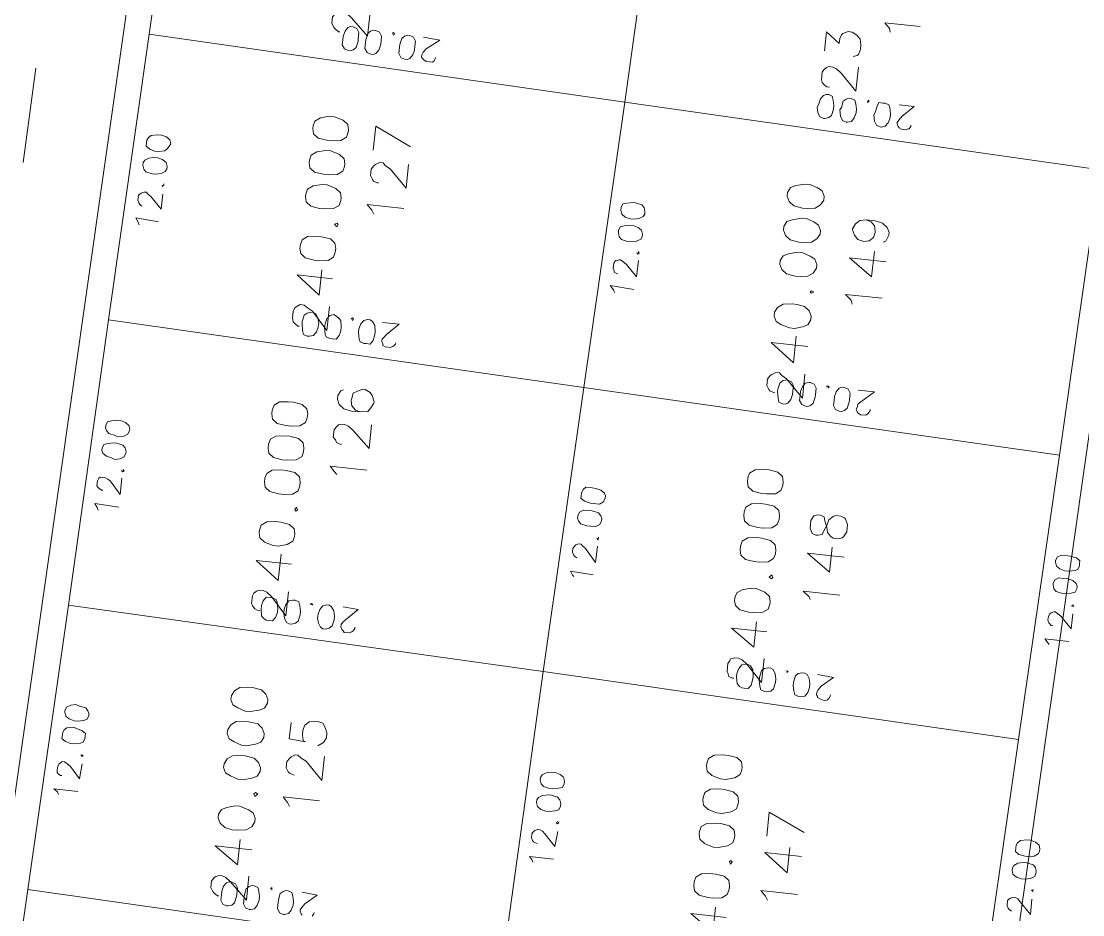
# Model space of a CAD drawing. Header units: metres. Extents: x -977055 to 805873, y -1033982 to 242021.
# Drawn here: x 2475.23 to 2519.67, y 827.98 to 865.4 of the extents above; entities that cross this region are included whole.
import ezdxf

# ---------------------------------------------------------------- set-up
doc = ezdxf.new("R2010")
doc.units = ezdxf.units.M
for name, color, linetype in [('PDF_acera', 7, 'Continuous'), ('PDF_areas por lote', 7, 'Continuous'), ('PDF_COTAS', 7, 'Continuous'), ('PDF_linea de centro', 7, 'Continuous'), ('PDF_LOTES', 7, 'Continuous'), ('PDF_No. lotes', 7, 'Continuous')]:
    doc.layers.add(name, color=color, linetype=linetype)

# ---------------------------------------------------------------- blocks, each defined once
blk = doc.blocks.new('CALLE')
at = {"layer": 'PDF_acera', "lineweight": 9}
blk.add_lwpolyline([(-139.031424, -91.826784), (-137.676672, -90.556704), (-136.618272, -59.439744), (-137.888352, -58.084992), (-293.684832, -52.750656), (-245.083104, -88.185888)], close=True, dxfattribs=at)
at = {"layer": 'PDF_areas por lote', "lineweight": 9}
for points in [[(-175.398048, -64.012032), (-175.398048, -63.969696), (-175.313376, -63.842688), (-175.27104, -63.800352), (-175.144032, -63.71568), (-174.932352, -63.71568), (-174.805344, -63.800352), (-174.763008, -63.842688), (-174.720672, -63.969696), (-174.720672, -64.054368), (-174.763008, -64.181376), (-174.890016, -64.35072), (-175.440384, -64.943424), (-174.636, -64.943424)], [(-173.746944, -64.943424), (-173.746944, -63.71568), (-174.297312, -64.520064), (-173.450592, -64.520064)], [(-165.787776, -64.35072), (-165.787776, -64.266048), (-165.74544, -64.181376), (-165.660768, -64.096704), (-165.576096, -64.054368), (-165.32208, -64.054368), (-165.237408, -64.096704), (-165.152736, -64.181376), (-165.1104, -64.266048), (-165.1104, -64.393056), (-165.152736, -64.520064), (-165.279744, -64.689408), (-165.872448, -65.239776), (-165.068064, -65.239776)], [(-164.136672, -65.239776), (-164.136672, -64.054368), (-164.729376, -64.858752), (-163.84032, -64.858752)], [(-156.21984, -64.647072), (-156.21984, -64.604736), (-156.135168, -64.477728), (-156.092832, -64.435392), (-155.965824, -64.393056), (-155.754144, -64.393056), (-155.627136, -64.435392), (-155.5848, -64.477728), (-155.500128, -64.604736), (-155.500128, -64.731744), (-155.5848, -64.858752), (-155.669472, -65.028096), (-156.262176, -65.578464), (-155.457792, -65.578464)], [(-154.5264, -65.578464), (-154.5264, -64.393056), (-155.119104, -65.19744), (-154.272384, -65.19744)], [(-146.313216, -64.943424), (-146.313216, -64.901088), (-146.228544, -64.77408), (-146.186208, -64.731744), (-146.0592, -64.647072), (-145.84752, -64.647072), (-145.720512, -64.731744), (-145.678176, -64.77408), (-145.63584, -64.901088), (-145.63584, -65.028096), (-145.678176, -65.112768), (-145.805184, -65.282112), (-146.355552, -65.874816), (-145.551168, -65.874816)], [(-174.297312, -80.904096), (-174.297312, -79.718688), (-174.84768, -80.523072), (-174.00096, -80.523072)], [(-166.338144, -80.311392), (-166.338144, -80.269056), (-166.295808, -80.142048), (-166.211136, -80.099712), (-166.126464, -80.057376), (-165.872448, -80.057376), (-165.787776, -80.099712), (-165.703104, -80.142048), (-165.660768, -80.269056), (-165.660768, -80.396064), (-165.703104, -80.523072), (-165.830112, -80.692416), (-166.38048, -81.242784), (-165.576096, -81.242784)], [(-164.68704, -81.242784), (-164.68704, -80.057376), (-165.237408, -80.86176), (-164.390688, -80.86176)], [(-156.727872, -80.65008), (-156.727872, -80.607744), (-156.685536, -80.480736), (-156.6432, -80.4384), (-156.516192, -80.353728), (-156.304512, -80.353728), (-156.177504, -80.4384), (-156.135168, -80.480736), (-156.050496, -80.607744), (-156.050496, -80.734752), (-156.135168, -80.819424), (-156.21984, -80.988768), (-156.812544, -81.581472), (-156.00816, -81.581472)], [(-155.076768, -81.581472), (-155.076768, -80.353728), (-155.669472, -81.158112), (-154.780416, -81.158112)], [(-146.397888, -81.369792), (-146.397888, -81.28512), (-146.355552, -81.200448), (-146.27088, -81.115776), (-146.186208, -81.07344), (-145.932192, -81.07344), (-145.84752, -81.115776), (-145.762848, -81.200448), (-145.720512, -81.28512), (-145.720512, -81.412128), (-145.762848, -81.539136), (-145.889856, -81.70848), (-146.440224, -82.258848), (-145.63584, -82.258848)], [(-145.21248, -81.07344), (-144.57744, -81.07344), (-144.916128, -81.539136), (-144.746784, -81.539136), (-144.619776, -81.581472), (-144.57744, -81.623808), (-144.492768, -81.793152), (-144.492768, -81.92016), (-144.57744, -82.089504), (-144.704448, -82.216512), (-144.873792, -82.258848), (-145.043136, -82.258848), (-145.21248, -82.216512), (-145.254816, -82.174176), (-145.297152, -82.047168)]]:
    blk.add_lwpolyline(points, dxfattribs=at)
for points in [[(-172.815552, -63.71568), (-172.984896, -63.800352), (-173.111904, -63.969696), (-173.15424, -64.223712), (-173.15424, -64.393056), (-173.111904, -64.689408), (-172.984896, -64.858752), (-172.815552, -64.943424), (-172.688544, -64.943424), (-172.5192, -64.858752), (-172.434528, -64.689408), (-172.349856, -64.393056), (-172.349856, -64.223712), (-172.434528, -63.969696), (-172.5192, -63.800352), (-172.688544, -63.71568)], [(-171.122112, -63.71568), (-171.291456, -63.800352), (-171.376128, -63.969696), (-171.4608, -64.223712), (-171.4608, -64.393056), (-171.376128, -64.689408), (-171.291456, -64.858752), (-171.122112, -64.943424), (-170.995104, -64.943424), (-170.82576, -64.858752), (-170.698752, -64.689408), (-170.656416, -64.393056), (-170.656416, -64.223712), (-170.698752, -63.969696), (-170.82576, -63.800352), (-170.995104, -63.71568)], [(-169.97904, -63.71568), (-170.148384, -63.800352), (-170.233056, -63.969696), (-170.317728, -64.223712), (-170.317728, -64.393056), (-170.233056, -64.689408), (-170.148384, -64.858752), (-169.97904, -64.943424), (-169.852032, -64.943424), (-169.682688, -64.858752), (-169.55568, -64.689408), (-169.513344, -64.393056), (-169.513344, -64.223712), (-169.55568, -63.969696), (-169.682688, -63.800352), (-169.852032, -63.71568)], [(-168.835968, -63.71568), (-169.005312, -63.800352), (-169.089984, -63.969696), (-169.174656, -64.223712), (-169.174656, -64.393056), (-169.089984, -64.689408), (-169.005312, -64.858752), (-168.835968, -64.943424), (-168.70896, -64.943424), (-168.539616, -64.858752), (-168.412608, -64.689408), (-168.370272, -64.393056), (-168.370272, -64.223712), (-168.412608, -63.969696), (-168.539616, -63.800352), (-168.70896, -63.71568)], [(-163.20528, -64.054368), (-163.374624, -64.096704), (-163.501632, -64.266048), (-163.586304, -64.5624), (-163.586304, -64.731744), (-163.501632, -65.028096), (-163.374624, -65.19744), (-163.20528, -65.239776), (-163.120608, -65.239776), (-162.951264, -65.19744), (-162.824256, -65.028096), (-162.78192, -64.731744), (-162.78192, -64.5624), (-162.824256, -64.266048), (-162.951264, -64.096704), (-163.120608, -64.054368)], [(-161.51184, -64.054368), (-161.681184, -64.096704), (-161.808192, -64.266048), (-161.850528, -64.5624), (-161.850528, -64.731744), (-161.808192, -65.028096), (-161.681184, -65.19744), (-161.51184, -65.239776), (-161.384832, -65.239776), (-161.215488, -65.19744), (-161.08848, -65.028096), (-161.046144, -64.731744), (-161.046144, -64.5624), (-161.08848, -64.266048), (-161.215488, -64.096704), (-161.384832, -64.054368)], [(-160.368768, -64.054368), (-160.538112, -64.096704), (-160.66512, -64.266048), (-160.707456, -64.5624), (-160.707456, -64.731744), (-160.66512, -65.028096), (-160.538112, -65.19744), (-160.368768, -65.239776), (-160.24176, -65.239776), (-160.072416, -65.19744), (-159.945408, -65.028096), (-159.903072, -64.731744), (-159.903072, -64.5624), (-159.945408, -64.266048), (-160.072416, -64.096704), (-160.24176, -64.054368)], [(-159.225696, -64.054368), (-159.39504, -64.096704), (-159.522048, -64.266048), (-159.564384, -64.5624), (-159.564384, -64.731744), (-159.522048, -65.028096), (-159.39504, -65.19744), (-159.225696, -65.239776), (-159.098688, -65.239776), (-158.929344, -65.19744), (-158.802336, -65.028096), (-158.76, -64.731744), (-158.76, -64.5624), (-158.802336, -64.266048), (-158.929344, -64.096704), (-159.098688, -64.054368)], [(-153.637344, -64.393056), (-153.806688, -64.435392), (-153.933696, -64.604736), (-153.976032, -64.901088), (-153.976032, -65.070432), (-153.933696, -65.366784), (-153.806688, -65.536128), (-153.637344, -65.578464), (-153.510336, -65.578464), (-153.340992, -65.536128), (-153.213984, -65.366784), (-153.171648, -65.070432), (-153.171648, -64.901088), (-153.213984, -64.604736), (-153.340992, -64.435392), (-153.510336, -64.393056)], [(-151.901568, -64.393056), (-152.070912, -64.435392), (-152.19792, -64.604736), (-152.240256, -64.901088), (-152.240256, -65.070432), (-152.19792, -65.366784), (-152.070912, -65.536128), (-151.901568, -65.578464), (-151.816896, -65.578464), (-151.647552, -65.536128), (-151.520544, -65.366784), (-151.435872, -65.070432), (-151.435872, -64.901088), (-151.520544, -64.604736), (-151.647552, -64.435392), (-151.816896, -64.393056)], [(-150.758496, -64.393056), (-150.92784, -64.435392), (-151.054848, -64.604736), (-151.097184, -64.901088), (-151.097184, -65.070432), (-151.054848, -65.366784), (-150.92784, -65.536128), (-150.758496, -65.578464), (-150.673824, -65.578464), (-150.50448, -65.536128), (-150.377472, -65.366784), (-150.2928, -65.070432), (-150.2928, -64.901088), (-150.377472, -64.604736), (-150.50448, -64.435392), (-150.673824, -64.393056)], [(-149.615424, -64.393056), (-149.784768, -64.435392), (-149.911776, -64.604736), (-149.954112, -64.901088), (-149.954112, -65.070432), (-149.911776, -65.366784), (-149.784768, -65.536128), (-149.615424, -65.578464), (-149.530752, -65.578464), (-149.361408, -65.536128), (-149.2344, -65.366784), (-149.149728, -65.070432), (-149.149728, -64.901088), (-149.2344, -64.604736), (-149.361408, -64.435392), (-149.530752, -64.393056)], [(-171.88416, -64.816416), (-171.968832, -64.858752), (-171.88416, -64.943424), (-171.841824, -64.858752)], [(-162.316224, -65.155104), (-162.35856, -65.19744), (-162.316224, -65.239776), (-162.231552, -65.19744)], [(-152.705952, -65.451456), (-152.790624, -65.536128), (-152.705952, -65.578464), (-152.663616, -65.536128)], [(-173.36592, -79.718688), (-173.535264, -79.761024), (-173.662272, -79.930368), (-173.704608, -80.22672), (-173.704608, -80.396064), (-173.662272, -80.692416), (-173.535264, -80.86176), (-173.36592, -80.904096), (-173.238912, -80.904096), (-173.069568, -80.86176), (-172.94256, -80.692416), (-172.900224, -80.396064), (-172.900224, -80.22672), (-172.94256, -79.930368), (-173.069568, -79.761024), (-173.238912, -79.718688)], [(-171.630144, -79.718688), (-171.799488, -79.761024), (-171.926496, -79.930368), (-172.011168, -80.22672), (-172.011168, -80.396064), (-171.926496, -80.692416), (-171.799488, -80.86176), (-171.630144, -80.904096), (-171.545472, -80.904096), (-171.376128, -80.86176), (-171.24912, -80.692416), (-171.206784, -80.396064), (-171.206784, -80.22672), (-171.24912, -79.930368), (-171.376128, -79.761024), (-171.545472, -79.718688)], [(-170.487072, -79.718688), (-170.656416, -79.761024), (-170.783424, -79.930368), (-170.868096, -80.22672), (-170.868096, -80.396064), (-170.783424, -80.692416), (-170.656416, -80.86176), (-170.487072, -80.904096), (-170.4024, -80.904096), (-170.233056, -80.86176), (-170.106048, -80.692416), (-170.063712, -80.396064), (-170.063712, -80.22672), (-170.106048, -79.930368), (-170.233056, -79.761024), (-170.4024, -79.718688)], [(-169.344, -79.718688), (-169.513344, -79.761024), (-169.640352, -79.930368), (-169.725024, -80.22672), (-169.725024, -80.396064), (-169.640352, -80.692416), (-169.513344, -80.86176), (-169.344, -80.904096), (-169.259328, -80.904096), (-169.089984, -80.86176), (-168.962976, -80.692416), (-168.92064, -80.396064), (-168.92064, -80.22672), (-168.962976, -79.930368), (-169.089984, -79.761024), (-169.259328, -79.718688)], [(-163.755648, -80.057376), (-163.924992, -80.099712), (-164.052, -80.269056), (-164.094336, -80.565408), (-164.094336, -80.734752), (-164.052, -81.031104), (-163.924992, -81.200448), (-163.755648, -81.242784), (-163.670976, -81.242784), (-163.501632, -81.200448), (-163.374624, -81.031104), (-163.289952, -80.734752), (-163.289952, -80.565408), (-163.374624, -80.269056), (-163.501632, -80.099712), (-163.670976, -80.057376)], [(-162.062208, -80.057376), (-162.231552, -80.099712), (-162.35856, -80.269056), (-162.400896, -80.565408), (-162.400896, -80.734752), (-162.35856, -81.031104), (-162.231552, -81.200448), (-162.062208, -81.242784), (-161.9352, -81.242784), (-161.765856, -81.200448), (-161.638848, -81.031104), (-161.596512, -80.734752), (-161.596512, -80.565408), (-161.638848, -80.269056), (-161.765856, -80.099712), (-161.9352, -80.057376)], [(-160.919136, -80.057376), (-161.08848, -80.099712), (-161.215488, -80.269056), (-161.257824, -80.565408), (-161.257824, -80.734752), (-161.215488, -81.031104), (-161.08848, -81.200448), (-160.919136, -81.242784), (-160.792128, -81.242784), (-160.622784, -81.200448), (-160.495776, -81.031104), (-160.45344, -80.734752), (-160.45344, -80.565408), (-160.495776, -80.269056), (-160.622784, -80.099712), (-160.792128, -80.057376)], [(-159.776064, -80.057376), (-159.945408, -80.099712), (-160.072416, -80.269056), (-160.114752, -80.565408), (-160.114752, -80.734752), (-160.072416, -81.031104), (-159.945408, -81.200448), (-159.776064, -81.242784), (-159.649056, -81.242784), (-159.479712, -81.200448), (-159.352704, -81.031104), (-159.310368, -80.734752), (-159.310368, -80.565408), (-159.352704, -80.269056), (-159.479712, -80.099712), (-159.649056, -80.057376)], [(-154.187712, -80.353728), (-154.357056, -80.4384), (-154.441728, -80.607744), (-154.5264, -80.904096), (-154.5264, -81.07344), (-154.441728, -81.327456), (-154.357056, -81.4968), (-154.187712, -81.581472), (-154.060704, -81.581472), (-153.89136, -81.4968), (-153.764352, -81.327456), (-153.722016, -81.07344), (-153.722016, -80.904096), (-153.764352, -80.607744), (-153.89136, -80.4384), (-154.060704, -80.353728)], [(-152.451936, -80.353728), (-152.62128, -80.4384), (-152.748288, -80.607744), (-152.790624, -80.904096), (-152.790624, -81.07344), (-152.748288, -81.327456), (-152.62128, -81.4968), (-152.451936, -81.581472), (-152.324928, -81.581472), (-152.155584, -81.4968), (-152.070912, -81.327456), (-151.98624, -81.07344), (-151.98624, -80.904096), (-152.070912, -80.607744), (-152.155584, -80.4384), (-152.324928, -80.353728)], [(-151.308864, -80.353728), (-151.478208, -80.4384), (-151.605216, -80.607744), (-151.647552, -80.904096), (-151.647552, -81.07344), (-151.605216, -81.327456), (-151.478208, -81.4968), (-151.308864, -81.581472), (-151.181856, -81.581472), (-151.012512, -81.4968), (-150.92784, -81.327456), (-150.843168, -81.07344), (-150.843168, -80.904096), (-150.92784, -80.607744), (-151.012512, -80.4384), (-151.181856, -80.353728)], [(-150.165792, -80.353728), (-150.335136, -80.4384), (-150.462144, -80.607744), (-150.50448, -80.904096), (-150.50448, -81.07344), (-150.462144, -81.327456), (-150.335136, -81.4968), (-150.165792, -81.581472), (-150.038784, -81.581472), (-149.86944, -81.4968), (-149.784768, -81.327456), (-149.700096, -81.07344), (-149.700096, -80.904096), (-149.784768, -80.607744), (-149.86944, -80.4384), (-150.038784, -80.353728)], [(-172.434528, -80.819424), (-172.5192, -80.86176), (-172.434528, -80.904096), (-172.392192, -80.86176)], [(-162.866592, -81.115776), (-162.908928, -81.200448), (-162.866592, -81.242784), (-162.78192, -81.200448)], [(-153.25632, -81.454464), (-153.298656, -81.4968), (-153.25632, -81.581472), (-153.213984, -81.4968)]]:
    blk.add_lwpolyline(points, close=True, dxfattribs=at)
at = {"layer": 'PDF_COTAS', "lineweight": 9}
for points in [[(-172.603872, -58.339008), (-172.5192, -58.296672), (-172.434528, -58.169664), (-172.434528, -58.974048)], [(-171.968832, -58.381344), (-171.968832, -58.339008), (-171.926496, -58.254336), (-171.88416, -58.212), (-171.799488, -58.212), (-171.67248, -58.212), (-171.587808, -58.254336), (-171.545472, -58.296672), (-171.503136, -58.339008), (-171.503136, -58.42368), (-171.545472, -58.508352), (-171.630144, -58.63536), (-172.011168, -58.974048), (-171.503136, -59.016384)], [(-163.035936, -58.63536), (-162.951264, -58.593024), (-162.824256, -58.508352), (-162.866592, -59.312736)], [(-162.35856, -58.720032), (-162.35856, -58.677696), (-162.316224, -58.593024), (-162.273888, -58.550688), (-162.231552, -58.508352), (-162.062208, -58.508352), (-161.977536, -58.550688), (-161.9352, -58.593024), (-161.9352, -58.677696), (-161.9352, -58.762368), (-161.977536, -58.84704), (-162.019872, -58.931712), (-162.443232, -59.312736), (-161.892864, -59.312736)], [(-171.206784, -58.931712), (-171.24912, -58.974048), (-171.24912, -59.016384), (-171.206784, -58.974048)], [(-153.425664, -58.974048), (-153.340992, -58.931712), (-153.213984, -58.84704), (-153.25632, -59.609088)], [(-152.790624, -59.016384), (-152.790624, -58.974048), (-152.748288, -58.931712), (-152.705952, -58.889376), (-152.62128, -58.84704), (-152.451936, -58.84704), (-152.4096, -58.889376), (-152.367264, -58.931712), (-152.324928, -59.016384), (-152.324928, -59.101056), (-152.367264, -59.143392), (-152.451936, -59.2704), (-152.83296, -59.651424), (-152.324928, -59.651424)], [(-161.638848, -59.2704), (-161.681184, -59.312736), (-161.638848, -59.355072), (-161.596512, -59.312736)], [(-152.028576, -59.609088), (-152.070912, -59.609088), (-152.028576, -59.651424), (-151.98624, -59.651424)], [(-175.736736, -67.187232), (-175.652064, -67.229568), (-175.609728, -67.229568), (-175.652064, -67.229568), (-175.736736, -67.187232)], [(-175.736736, -66.848544), (-175.6944, -66.806208), (-175.609728, -66.763872), (-175.567392, -66.763872), (-175.48272, -66.806208), (-175.355712, -66.89088), (-175.017024, -67.271904), (-174.974688, -66.763872), (-175.017024, -67.271904), (-175.355712, -66.89088), (-175.48272, -66.806208), (-175.567392, -66.763872), (-175.609728, -66.763872), (-175.6944, -66.806208), (-175.736736, -66.848544)], [(-173.069568, -90.345024), (-173.027232, -90.260352), (-172.984896, -90.218016), (-172.900224, -90.17568), (-172.73088, -90.17568), (-172.688544, -90.218016), (-172.646208, -90.260352), (-172.603872, -90.345024), (-172.603872, -90.429696), (-172.646208, -90.514368), (-172.73088, -90.59904), (-173.111904, -90.980064), (-172.603872, -90.980064)], [(-164.094336, -90.641376), (-164.052, -90.59904), (-163.924992, -90.472032), (-163.924992, -91.276416)], [(-163.459296, -90.683712), (-163.459296, -90.641376), (-163.41696, -90.59904), (-163.374624, -90.556704), (-163.289952, -90.514368), (-163.162944, -90.514368), (-163.078272, -90.556704), (-163.035936, -90.59904), (-162.9936, -90.683712), (-162.9936, -90.726048), (-163.035936, -90.81072), (-163.120608, -90.937728), (-163.501632, -91.318752), (-162.9936, -91.318752)], [(-172.30752, -90.937728), (-172.349856, -90.980064), (-172.30752, -90.980064), (-172.265184, -90.980064)], [(-162.739584, -91.23408), (-162.739584, -91.276416), (-162.739584, -91.318752), (-162.697248, -91.276416)]]:
    blk.add_lwpolyline(points, dxfattribs=at)
for points in [[(-170.61408, -58.254336), (-170.741088, -58.254336), (-170.82576, -58.381344), (-170.868096, -58.550688), (-170.868096, -58.677696), (-170.82576, -58.889376), (-170.783424, -58.974048), (-170.656416, -59.016384), (-170.571744, -59.016384), (-170.487072, -59.016384), (-170.4024, -58.889376), (-170.360064, -58.720032), (-170.317728, -58.593024), (-170.360064, -58.381344), (-170.444736, -58.296672), (-170.571744, -58.254336)], [(-169.852032, -58.254336), (-169.97904, -58.296672), (-170.063712, -58.42368), (-170.106048, -58.593024), (-170.106048, -58.720032), (-170.063712, -58.889376), (-170.021376, -59.016384), (-169.894368, -59.05872), (-169.809696, -59.05872), (-169.725024, -59.016384), (-169.640352, -58.931712), (-169.598016, -58.720032), (-169.55568, -58.593024), (-169.598016, -58.42368), (-169.682688, -58.296672), (-169.809696, -58.254336)], [(-161.046144, -58.550688), (-161.130816, -58.593024), (-161.215488, -58.720032), (-161.257824, -58.889376), (-161.30016, -59.016384), (-161.257824, -59.185728), (-161.173152, -59.312736), (-161.046144, -59.355072), (-161.003808, -59.355072), (-160.8768, -59.312736), (-160.792128, -59.228064), (-160.749792, -59.016384), (-160.749792, -58.931712), (-160.792128, -58.720032), (-160.834464, -58.593024), (-160.961472, -58.550688)], [(-160.284096, -58.593024), (-160.368768, -58.63536), (-160.45344, -58.720032), (-160.495776, -58.931712), (-160.538112, -59.016384), (-160.495776, -59.228064), (-160.411104, -59.355072), (-160.284096, -59.397408), (-160.24176, -59.397408), (-160.114752, -59.355072), (-160.03008, -59.228064), (-159.987744, -59.05872), (-159.987744, -58.931712), (-160.03008, -58.762368), (-160.072416, -58.63536), (-160.199424, -58.593024)], [(-151.435872, -58.889376), (-151.56288, -58.931712), (-151.647552, -59.016384), (-151.689888, -59.228064), (-151.689888, -59.355072), (-151.647552, -59.524416), (-151.56288, -59.651424), (-151.478208, -59.69376), (-151.393536, -59.69376), (-151.266528, -59.651424), (-151.181856, -59.524416), (-151.13952, -59.355072), (-151.13952, -59.228064), (-151.181856, -59.05872), (-151.266528, -58.931712), (-151.3512, -58.889376)], [(-150.673824, -58.931712), (-150.800832, -58.931712), (-150.885504, -59.05872), (-150.92784, -59.228064), (-150.92784, -59.355072), (-150.885504, -59.566752), (-150.800832, -59.651424), (-150.71616, -59.69376), (-150.631488, -59.736096), (-150.50448, -59.69376), (-150.419808, -59.566752), (-150.377472, -59.397408), (-150.377472, -59.2704), (-150.419808, -59.05872), (-150.50448, -58.974048), (-150.589152, -58.931712)], [(-175.6944, -64.35072), (-175.652064, -64.477728), (-175.567392, -64.5624), (-175.355712, -64.604736), (-175.27104, -64.604736), (-175.05936, -64.604736), (-174.932352, -64.520064), (-174.890016, -64.393056), (-174.890016, -64.308384), (-174.932352, -64.223712), (-175.05936, -64.13904), (-175.228704, -64.096704), (-175.355712, -64.096704), (-175.525056, -64.096704), (-175.652064, -64.181376), (-175.6944, -64.308384)], [(-175.6944, -64.35072), (-175.652064, -64.477728), (-175.567392, -64.5624), (-175.355712, -64.604736), (-175.27104, -64.604736), (-175.05936, -64.604736), (-174.932352, -64.520064), (-174.890016, -64.393056), (-174.890016, -64.308384), (-174.932352, -64.223712), (-175.05936, -64.13904), (-175.228704, -64.096704), (-175.355712, -64.096704), (-175.525056, -64.096704), (-175.652064, -64.181376), (-175.6944, -64.308384)], [(-166.084128, -64.689408), (-166.084128, -64.816416), (-165.95712, -64.901088), (-165.787776, -64.943424), (-165.660768, -64.943424), (-165.449088, -64.901088), (-165.364416, -64.858752), (-165.32208, -64.731744), (-165.32208, -64.647072), (-165.32208, -64.520064), (-165.449088, -64.435392), (-165.618432, -64.393056), (-165.74544, -64.393056), (-165.95712, -64.435392), (-166.041792, -64.520064), (-166.084128, -64.604736)], [(-166.084128, -64.689408), (-166.084128, -64.816416), (-165.95712, -64.901088), (-165.787776, -64.943424), (-165.660768, -64.943424), (-165.449088, -64.901088), (-165.364416, -64.858752), (-165.32208, -64.731744), (-165.32208, -64.647072), (-165.32208, -64.520064), (-165.449088, -64.435392), (-165.618432, -64.393056), (-165.74544, -64.393056), (-165.95712, -64.435392), (-166.041792, -64.520064), (-166.084128, -64.604736)], [(-156.516192, -65.028096), (-156.473856, -65.155104), (-156.346848, -65.239776), (-156.177504, -65.282112), (-156.050496, -65.282112), (-155.881152, -65.239776), (-155.754144, -65.155104), (-155.711808, -65.070432), (-155.711808, -64.98576), (-155.754144, -64.858752), (-155.838816, -64.77408), (-156.050496, -64.731744), (-156.135168, -64.731744), (-156.346848, -64.77408), (-156.473856, -64.816416), (-156.516192, -64.943424)], [(-156.516192, -65.028096), (-156.473856, -65.155104), (-156.346848, -65.239776), (-156.177504, -65.282112), (-156.050496, -65.282112), (-155.881152, -65.239776), (-155.754144, -65.155104), (-155.711808, -65.070432), (-155.711808, -64.98576), (-155.754144, -64.858752), (-155.838816, -64.77408), (-156.050496, -64.731744), (-156.135168, -64.731744), (-156.346848, -64.77408), (-156.473856, -64.816416), (-156.516192, -64.943424)], [(-175.736736, -65.112768), (-175.6944, -65.239776), (-175.567392, -65.324448), (-175.398048, -65.366784), (-175.27104, -65.366784), (-175.101696, -65.324448), (-174.974688, -65.282112), (-174.932352, -65.155104), (-174.932352, -65.070432), (-174.974688, -64.98576), (-175.05936, -64.901088), (-175.27104, -64.858752), (-175.355712, -64.858752), (-175.567392, -64.858752), (-175.6944, -64.943424), (-175.736736, -65.070432)], [(-175.736736, -65.112768), (-175.6944, -65.239776), (-175.567392, -65.324448), (-175.398048, -65.366784), (-175.27104, -65.366784), (-175.101696, -65.324448), (-174.974688, -65.282112), (-174.932352, -65.155104), (-174.932352, -65.070432), (-174.974688, -64.98576), (-175.05936, -64.901088), (-175.27104, -64.858752), (-175.355712, -64.858752), (-175.567392, -64.858752), (-175.6944, -64.943424), (-175.736736, -65.070432)], [(-146.90592, -65.366784), (-146.863584, -65.451456), (-146.778912, -65.536128), (-146.567232, -65.578464), (-146.48256, -65.578464), (-146.27088, -65.578464), (-146.143872, -65.493792), (-146.101536, -65.366784), (-146.101536, -65.282112), (-146.143872, -65.19744), (-146.27088, -65.112768), (-146.440224, -65.070432), (-146.567232, -65.070432), (-146.736576, -65.070432), (-146.863584, -65.155104), (-146.90592, -65.282112)], [(-146.90592, -65.366784), (-146.863584, -65.451456), (-146.778912, -65.536128), (-146.567232, -65.578464), (-146.48256, -65.578464), (-146.27088, -65.578464), (-146.143872, -65.493792), (-146.101536, -65.366784), (-146.101536, -65.282112), (-146.143872, -65.19744), (-146.27088, -65.112768), (-146.440224, -65.070432), (-146.567232, -65.070432), (-146.736576, -65.070432), (-146.863584, -65.155104), (-146.90592, -65.282112)], [(-166.126464, -65.451456), (-166.084128, -65.578464), (-165.999456, -65.663136), (-165.787776, -65.705472), (-165.660768, -65.705472), (-165.491424, -65.663136), (-165.364416, -65.6208), (-165.32208, -65.493792), (-165.32208, -65.40912), (-165.364416, -65.282112), (-165.491424, -65.19744), (-165.660768, -65.155104), (-165.787776, -65.155104), (-165.95712, -65.19744), (-166.084128, -65.282112), (-166.126464, -65.366784)], [(-166.126464, -65.451456), (-166.084128, -65.578464), (-165.999456, -65.663136), (-165.787776, -65.705472), (-165.660768, -65.705472), (-165.491424, -65.663136), (-165.364416, -65.6208), (-165.32208, -65.493792), (-165.32208, -65.40912), (-165.364416, -65.282112), (-165.491424, -65.19744), (-165.660768, -65.155104), (-165.787776, -65.155104), (-165.95712, -65.19744), (-166.084128, -65.282112), (-166.126464, -65.366784)], [(-174.974688, -65.705472), (-174.932352, -65.747808), (-174.974688, -65.747808), (-175.017024, -65.747808), (-174.974688, -65.747808), (-174.932352, -65.747808)], [(-156.516192, -65.790144), (-156.516192, -65.917152), (-156.389184, -66.001824), (-156.21984, -66.04416), (-156.092832, -66.04416), (-155.881152, -66.001824), (-155.79648, -65.917152), (-155.754144, -65.83248), (-155.711808, -65.747808), (-155.754144, -65.6208), (-155.881152, -65.536128), (-156.050496, -65.493792), (-156.177504, -65.493792), (-156.389184, -65.536128), (-156.473856, -65.578464), (-156.516192, -65.705472)], [(-156.516192, -65.790144), (-156.516192, -65.917152), (-156.389184, -66.001824), (-156.21984, -66.04416), (-156.092832, -66.04416), (-155.881152, -66.001824), (-155.79648, -65.917152), (-155.754144, -65.83248), (-155.711808, -65.747808), (-155.754144, -65.6208), (-155.881152, -65.536128), (-156.050496, -65.493792), (-156.177504, -65.493792), (-156.389184, -65.536128), (-156.473856, -65.578464), (-156.516192, -65.705472)], [(-175.779072, -66.25584), (-175.736736, -66.382848), (-175.609728, -66.46752), (-175.440384, -66.509856), (-175.313376, -66.509856), (-175.144032, -66.46752), (-175.017024, -66.425184), (-174.974688, -66.298176), (-174.974688, -66.213504), (-175.017024, -66.128832), (-175.101696, -66.04416), (-175.313376, -66.001824), (-175.398048, -66.001824), (-175.609728, -66.001824), (-175.736736, -66.086496), (-175.779072, -66.213504)], [(-175.779072, -66.25584), (-175.736736, -66.382848), (-175.609728, -66.46752), (-175.440384, -66.509856), (-175.313376, -66.509856), (-175.144032, -66.46752), (-175.017024, -66.425184), (-174.974688, -66.298176), (-174.974688, -66.213504), (-175.017024, -66.128832), (-175.101696, -66.04416), (-175.313376, -66.001824), (-175.398048, -66.001824), (-175.609728, -66.001824), (-175.736736, -66.086496), (-175.779072, -66.213504)], [(-165.406752, -66.001824), (-165.364416, -66.04416), (-165.406752, -66.086496), (-165.406752, -66.04416), (-165.406752, -66.086496), (-165.364416, -66.04416)], [(-146.948256, -66.128832), (-146.90592, -66.213504), (-146.778912, -66.298176), (-146.609568, -66.340512), (-146.48256, -66.340512), (-146.313216, -66.340512), (-146.186208, -66.25584), (-146.143872, -66.128832), (-146.143872, -66.04416), (-146.186208, -65.959488), (-146.27088, -65.874816), (-146.48256, -65.83248), (-146.567232, -65.83248), (-146.778912, -65.83248), (-146.90592, -65.917152), (-146.948256, -66.04416)], [(-146.948256, -66.128832), (-146.90592, -66.213504), (-146.778912, -66.298176), (-146.609568, -66.340512), (-146.48256, -66.340512), (-146.313216, -66.340512), (-146.186208, -66.25584), (-146.143872, -66.128832), (-146.143872, -66.04416), (-146.186208, -65.959488), (-146.27088, -65.874816), (-146.48256, -65.83248), (-146.567232, -65.83248), (-146.778912, -65.83248), (-146.90592, -65.917152), (-146.948256, -66.04416)], [(-166.1688, -66.594528), (-166.126464, -66.721536), (-166.041792, -66.806208), (-165.830112, -66.848544), (-165.703104, -66.848544), (-165.53376, -66.806208), (-165.406752, -66.721536), (-165.364416, -66.636864), (-165.364416, -66.552192), (-165.406752, -66.425184), (-165.53376, -66.340512), (-165.703104, -66.298176), (-165.830112, -66.298176), (-165.999456, -66.340512), (-166.126464, -66.425184), (-166.1688, -66.509856)], [(-166.1688, -66.594528), (-166.126464, -66.721536), (-166.041792, -66.806208), (-165.830112, -66.848544), (-165.703104, -66.848544), (-165.53376, -66.806208), (-165.406752, -66.721536), (-165.364416, -66.636864), (-165.364416, -66.552192), (-165.406752, -66.425184), (-165.53376, -66.340512), (-165.703104, -66.298176), (-165.830112, -66.298176), (-165.999456, -66.340512), (-166.126464, -66.425184), (-166.1688, -66.509856)], [(-155.79648, -66.340512), (-155.754144, -66.382848), (-155.79648, -66.425184), (-155.838816, -66.382848), (-155.79648, -66.425184), (-155.754144, -66.382848)], [(-156.558528, -66.933216), (-156.558528, -67.060224), (-156.43152, -67.144896), (-156.21984, -67.187232), (-156.135168, -67.187232), (-155.923488, -67.144896), (-155.79648, -67.060224), (-155.754144, -66.975552), (-155.754144, -66.89088), (-155.79648, -66.763872), (-155.923488, -66.6792), (-156.092832, -66.636864), (-156.21984, -66.636864), (-156.43152, -66.6792), (-156.516192, -66.721536), (-156.558528, -66.848544)], [(-156.558528, -66.933216), (-156.558528, -67.060224), (-156.43152, -67.144896), (-156.21984, -67.187232), (-156.135168, -67.187232), (-155.923488, -67.144896), (-155.79648, -67.060224), (-155.754144, -66.975552), (-155.754144, -66.89088), (-155.79648, -66.763872), (-155.923488, -66.6792), (-156.092832, -66.636864), (-156.21984, -66.636864), (-156.43152, -66.6792), (-156.516192, -66.721536), (-156.558528, -66.848544)], [(-146.186208, -66.6792), (-146.143872, -66.721536), (-146.186208, -66.763872), (-146.228544, -66.721536), (-146.186208, -66.763872), (-146.143872, -66.721536)], [(-165.364416, -67.10256), (-165.406752, -67.610592), (-165.787776, -67.229568), (-165.872448, -67.144896), (-165.95712, -67.10256), (-166.041792, -67.10256), (-166.126464, -67.144896), (-166.1688, -67.187232), (-166.211136, -67.229568), (-166.211136, -67.398912), (-166.1688, -67.483584), (-166.126464, -67.52592), (-166.041792, -67.568256), (-165.999456, -67.568256), (-166.041792, -67.568256), (-166.126464, -67.52592), (-166.1688, -67.483584), (-166.211136, -67.398912), (-166.211136, -67.229568), (-166.1688, -67.187232), (-166.126464, -67.144896), (-166.041792, -67.10256), (-165.95712, -67.10256), (-165.872448, -67.144896), (-165.787776, -67.229568), (-165.406752, -67.610592)], [(-146.990592, -67.271904), (-146.948256, -67.356576), (-146.821248, -67.441248), (-146.651904, -67.483584), (-146.524896, -67.483584), (-146.355552, -67.483584), (-146.228544, -67.398912), (-146.186208, -67.271904), (-146.186208, -67.187232), (-146.228544, -67.10256), (-146.313216, -67.017888), (-146.524896, -66.975552), (-146.609568, -66.975552), (-146.821248, -66.975552), (-146.948256, -67.060224), (-146.990592, -67.187232)], [(-146.990592, -67.271904), (-146.948256, -67.356576), (-146.821248, -67.441248), (-146.651904, -67.483584), (-146.524896, -67.483584), (-146.355552, -67.483584), (-146.228544, -67.398912), (-146.186208, -67.271904), (-146.186208, -67.187232), (-146.228544, -67.10256), (-146.313216, -67.017888), (-146.524896, -66.975552), (-146.609568, -66.975552), (-146.821248, -66.975552), (-146.948256, -67.060224), (-146.990592, -67.187232)], [(-155.79648, -67.398912), (-155.79648, -67.94928), (-156.177504, -67.568256), (-156.304512, -67.483584), (-156.346848, -67.441248), (-156.43152, -67.441248), (-156.516192, -67.483584), (-156.558528, -67.483584), (-156.600864, -67.568256), (-156.600864, -67.7376), (-156.558528, -67.822272), (-156.516192, -67.864608), (-156.473856, -67.906944), (-156.43152, -67.906944), (-156.473856, -67.906944), (-156.516192, -67.864608), (-156.558528, -67.822272), (-156.600864, -67.7376), (-156.600864, -67.568256), (-156.558528, -67.483584), (-156.516192, -67.483584), (-156.43152, -67.441248), (-156.346848, -67.441248), (-156.304512, -67.483584), (-156.177504, -67.568256), (-155.79648, -67.94928)], [(-146.186208, -67.7376), (-146.228544, -68.287968), (-146.567232, -67.864608), (-146.69424, -67.779936), (-146.778912, -67.7376), (-146.863584, -67.7376), (-146.90592, -67.779936), (-146.948256, -67.822272), (-146.990592, -67.906944), (-146.990592, -68.033952), (-146.990592, -68.118624), (-146.948256, -68.16096), (-146.863584, -68.203296), (-146.821248, -68.203296), (-146.863584, -68.203296), (-146.948256, -68.16096), (-146.990592, -68.118624), (-146.990592, -68.033952), (-146.990592, -67.906944), (-146.948256, -67.822272), (-146.90592, -67.779936), (-146.863584, -67.7376), (-146.778912, -67.7376), (-146.69424, -67.779936), (-146.567232, -67.864608), (-146.228544, -68.287968)], [(-172.984896, -74.977056), (-172.984896, -74.172672), (-173.069568, -74.257344), (-173.15424, -74.29968), (-173.069568, -74.257344), (-172.984896, -74.172672)], [(-172.053504, -75.019392), (-172.561536, -74.977056), (-172.180512, -74.596032), (-172.09584, -74.51136), (-172.053504, -74.426688), (-172.053504, -74.342016), (-172.09584, -74.257344), (-172.138176, -74.215008), (-172.222848, -74.172672), (-172.349856, -74.172672), (-172.434528, -74.215008), (-172.476864, -74.257344), (-172.5192, -74.342016), (-172.5192, -74.384352), (-172.5192, -74.342016), (-172.476864, -74.257344), (-172.434528, -74.215008), (-172.349856, -74.172672), (-172.222848, -74.172672), (-172.138176, -74.215008), (-172.09584, -74.257344), (-172.053504, -74.342016), (-172.053504, -74.426688), (-172.09584, -74.51136), (-172.180512, -74.596032), (-172.561536, -74.977056)], [(-171.164448, -74.215008), (-171.291456, -74.257344), (-171.376128, -74.384352), (-171.418464, -74.553696), (-171.418464, -74.680704), (-171.376128, -74.850048), (-171.333792, -74.977056), (-171.206784, -75.019392), (-171.122112, -75.019392), (-170.995104, -74.977056), (-170.910432, -74.892384), (-170.868096, -74.680704), (-170.868096, -74.596032), (-170.910432, -74.384352), (-170.995104, -74.257344), (-171.079776, -74.215008)], [(-171.164448, -74.215008), (-171.291456, -74.257344), (-171.376128, -74.384352), (-171.418464, -74.553696), (-171.418464, -74.680704), (-171.376128, -74.850048), (-171.333792, -74.977056), (-171.206784, -75.019392), (-171.122112, -75.019392), (-170.995104, -74.977056), (-170.910432, -74.892384), (-170.868096, -74.680704), (-170.868096, -74.596032), (-170.910432, -74.384352), (-170.995104, -74.257344), (-171.079776, -74.215008)], [(-170.4024, -74.257344), (-170.529408, -74.29968), (-170.61408, -74.384352), (-170.656416, -74.596032), (-170.656416, -74.72304), (-170.61408, -74.892384), (-170.571744, -75.019392), (-170.444736, -75.061728), (-170.360064, -75.061728), (-170.233056, -75.019392), (-170.148384, -74.892384), (-170.106048, -74.72304), (-170.106048, -74.596032), (-170.148384, -74.426688), (-170.233056, -74.29968), (-170.317728, -74.257344)], [(-170.4024, -74.257344), (-170.529408, -74.29968), (-170.61408, -74.384352), (-170.656416, -74.596032), (-170.656416, -74.72304), (-170.61408, -74.892384), (-170.571744, -75.019392), (-170.444736, -75.061728), (-170.360064, -75.061728), (-170.233056, -75.019392), (-170.148384, -74.892384), (-170.106048, -74.72304), (-170.106048, -74.596032), (-170.148384, -74.426688), (-170.233056, -74.29968), (-170.317728, -74.257344)], [(-163.41696, -75.273408), (-163.374624, -74.51136), (-163.501632, -74.596032), (-163.543968, -74.638368), (-163.501632, -74.596032), (-163.374624, -74.51136)], [(-162.443232, -75.315744), (-162.9936, -75.315744), (-162.57024, -74.93472), (-162.485568, -74.807712), (-162.443232, -74.765376), (-162.443232, -74.680704), (-162.485568, -74.596032), (-162.527904, -74.553696), (-162.612576, -74.51136), (-162.739584, -74.51136), (-162.824256, -74.553696), (-162.866592, -74.596032), (-162.908928, -74.680704), (-162.866592, -74.596032), (-162.824256, -74.553696), (-162.739584, -74.51136), (-162.612576, -74.51136), (-162.527904, -74.553696), (-162.485568, -74.596032), (-162.443232, -74.680704), (-162.443232, -74.765376), (-162.485568, -74.807712), (-162.57024, -74.93472), (-162.9936, -75.315744)], [(-161.596512, -74.553696), (-161.681184, -74.596032), (-161.765856, -74.680704), (-161.808192, -74.892384), (-161.808192, -75.019392), (-161.808192, -75.188736), (-161.72352, -75.315744), (-161.596512, -75.35808), (-161.51184, -75.35808), (-161.427168, -75.315744), (-161.342496, -75.231072), (-161.30016, -75.019392), (-161.30016, -74.892384), (-161.30016, -74.72304), (-161.384832, -74.596032), (-161.51184, -74.553696)], [(-161.596512, -74.553696), (-161.681184, -74.596032), (-161.765856, -74.680704), (-161.808192, -74.892384), (-161.808192, -75.019392), (-161.808192, -75.188736), (-161.72352, -75.315744), (-161.596512, -75.35808), (-161.51184, -75.35808), (-161.427168, -75.315744), (-161.342496, -75.231072), (-161.30016, -75.019392), (-161.30016, -74.892384), (-161.30016, -74.72304), (-161.384832, -74.596032), (-161.51184, -74.553696)], [(-160.834464, -74.596032), (-160.919136, -74.596032), (-161.003808, -74.72304), (-161.046144, -74.93472), (-161.046144, -75.019392), (-161.046144, -75.231072), (-160.961472, -75.35808), (-160.834464, -75.400416), (-160.749792, -75.400416), (-160.66512, -75.35808), (-160.580448, -75.231072), (-160.538112, -75.061728), (-160.538112, -74.93472), (-160.538112, -74.72304), (-160.622784, -74.638368), (-160.749792, -74.596032)], [(-160.834464, -74.596032), (-160.919136, -74.596032), (-161.003808, -74.72304), (-161.046144, -74.93472), (-161.046144, -75.019392), (-161.046144, -75.231072), (-160.961472, -75.35808), (-160.834464, -75.400416), (-160.749792, -75.400416), (-160.66512, -75.35808), (-160.580448, -75.231072), (-160.538112, -75.061728), (-160.538112, -74.93472), (-160.538112, -74.72304), (-160.622784, -74.638368), (-160.749792, -74.596032)], [(-171.714816, -74.977056), (-171.757152, -75.019392), (-171.799488, -74.977056), (-171.757152, -74.93472), (-171.799488, -74.977056), (-171.757152, -75.019392)], [(-153.806688, -75.612096), (-153.764352, -74.807712), (-153.89136, -74.93472), (-153.976032, -74.977056), (-153.89136, -74.93472), (-153.764352, -74.807712)], [(-152.83296, -75.654432), (-153.383328, -75.654432), (-153.002304, -75.273408), (-152.917632, -75.1464), (-152.875296, -75.061728), (-152.875296, -75.019392), (-152.917632, -74.93472), (-152.917632, -74.892384), (-153.002304, -74.850048), (-153.171648, -74.850048), (-153.25632, -74.892384), (-153.298656, -74.892384), (-153.340992, -74.977056), (-153.340992, -75.019392), (-153.340992, -74.977056), (-153.298656, -74.892384), (-153.25632, -74.892384), (-153.171648, -74.850048), (-153.002304, -74.850048), (-152.917632, -74.892384), (-152.917632, -74.93472), (-152.875296, -75.019392), (-152.875296, -75.061728), (-152.917632, -75.1464), (-153.002304, -75.273408), (-153.383328, -75.654432)], [(-151.98624, -74.892384), (-152.113248, -74.93472), (-152.19792, -75.019392), (-152.240256, -75.231072), (-152.240256, -75.315744), (-152.19792, -75.527424), (-152.113248, -75.654432), (-152.028576, -75.696768), (-151.943904, -75.696768), (-151.816896, -75.654432), (-151.732224, -75.527424), (-151.689888, -75.35808), (-151.689888, -75.231072), (-151.732224, -75.061728), (-151.77456, -74.93472), (-151.901568, -74.892384)], [(-151.98624, -74.892384), (-152.113248, -74.93472), (-152.19792, -75.019392), (-152.240256, -75.231072), (-152.240256, -75.315744), (-152.19792, -75.527424), (-152.113248, -75.654432), (-152.028576, -75.696768), (-151.943904, -75.696768), (-151.816896, -75.654432), (-151.732224, -75.527424), (-151.689888, -75.35808), (-151.689888, -75.231072), (-151.732224, -75.061728), (-151.77456, -74.93472), (-151.901568, -74.892384)], [(-151.224192, -74.892384), (-151.3512, -74.93472), (-151.435872, -75.061728), (-151.478208, -75.231072), (-151.478208, -75.35808), (-151.435872, -75.527424), (-151.3512, -75.654432), (-151.266528, -75.696768), (-151.181856, -75.696768), (-151.054848, -75.654432), (-150.970176, -75.56976), (-150.92784, -75.35808), (-150.92784, -75.273408), (-150.970176, -75.061728), (-151.012512, -74.93472), (-151.13952, -74.892384)], [(-151.224192, -74.892384), (-151.3512, -74.93472), (-151.435872, -75.061728), (-151.478208, -75.231072), (-151.478208, -75.35808), (-151.435872, -75.527424), (-151.3512, -75.654432), (-151.266528, -75.696768), (-151.181856, -75.696768), (-151.054848, -75.654432), (-150.970176, -75.56976), (-150.92784, -75.35808), (-150.92784, -75.273408), (-150.970176, -75.061728), (-151.012512, -74.93472), (-151.13952, -74.892384)], [(-162.14688, -75.315744), (-162.189216, -75.315744), (-162.231552, -75.315744), (-162.189216, -75.273408), (-162.231552, -75.315744), (-162.189216, -75.315744)], [(-152.536608, -75.612096), (-152.578944, -75.654432), (-152.62128, -75.612096), (-152.578944, -75.56976), (-152.62128, -75.612096), (-152.578944, -75.654432)], [(-166.634496, -80.692416), (-166.634496, -80.819424), (-166.507488, -80.904096), (-166.295808, -80.946432), (-166.211136, -80.946432), (-165.999456, -80.904096), (-165.872448, -80.819424), (-165.830112, -80.734752), (-165.830112, -80.65008), (-165.872448, -80.523072), (-165.999456, -80.4384), (-166.1688, -80.396064), (-166.295808, -80.396064), (-166.507488, -80.4384), (-166.59216, -80.523072), (-166.634496, -80.607744)], [(-166.634496, -80.692416), (-166.634496, -80.819424), (-166.507488, -80.904096), (-166.295808, -80.946432), (-166.211136, -80.946432), (-165.999456, -80.904096), (-165.872448, -80.819424), (-165.830112, -80.734752), (-165.830112, -80.65008), (-165.872448, -80.523072), (-165.999456, -80.4384), (-166.1688, -80.396064), (-166.295808, -80.396064), (-166.507488, -80.4384), (-166.59216, -80.523072), (-166.634496, -80.607744)], [(-157.06656, -81.031104), (-157.024224, -81.115776), (-156.897216, -81.200448), (-156.727872, -81.242784), (-156.600864, -81.242784), (-156.43152, -81.242784), (-156.304512, -81.158112), (-156.262176, -81.031104), (-156.262176, -80.988768), (-156.304512, -80.86176), (-156.389184, -80.777088), (-156.600864, -80.734752), (-156.685536, -80.734752), (-156.897216, -80.777088), (-157.024224, -80.819424), (-157.06656, -80.946432)], [(-157.06656, -81.031104), (-157.024224, -81.115776), (-156.897216, -81.200448), (-156.727872, -81.242784), (-156.600864, -81.242784), (-156.43152, -81.242784), (-156.304512, -81.158112), (-156.262176, -81.031104), (-156.262176, -80.988768), (-156.304512, -80.86176), (-156.389184, -80.777088), (-156.600864, -80.734752), (-156.685536, -80.734752), (-156.897216, -80.777088), (-157.024224, -80.819424), (-157.06656, -80.946432)], [(-147.456288, -81.327456), (-147.413952, -81.454464), (-147.32928, -81.539136), (-147.1176, -81.581472), (-146.990592, -81.581472), (-146.821248, -81.539136), (-146.69424, -81.4968), (-146.651904, -81.369792), (-146.651904, -81.28512), (-146.69424, -81.200448), (-146.821248, -81.115776), (-146.990592, -81.07344), (-147.1176, -81.031104), (-147.286944, -81.07344), (-147.413952, -81.158112), (-147.456288, -81.28512)], [(-147.456288, -81.327456), (-147.413952, -81.454464), (-147.32928, -81.539136), (-147.1176, -81.581472), (-146.990592, -81.581472), (-146.821248, -81.539136), (-146.69424, -81.4968), (-146.651904, -81.369792), (-146.651904, -81.28512), (-146.69424, -81.200448), (-146.821248, -81.115776), (-146.990592, -81.07344), (-147.1176, -81.031104), (-147.286944, -81.07344), (-147.413952, -81.158112), (-147.456288, -81.28512)], [(-166.676832, -81.454464), (-166.634496, -81.581472), (-166.549824, -81.666144), (-166.338144, -81.70848), (-166.211136, -81.70848), (-166.041792, -81.666144), (-165.914784, -81.581472), (-165.872448, -81.4968), (-165.872448, -81.412128), (-165.914784, -81.28512), (-165.999456, -81.200448), (-166.211136, -81.158112), (-166.338144, -81.158112), (-166.507488, -81.200448), (-166.634496, -81.242784), (-166.676832, -81.369792)], [(-166.676832, -81.454464), (-166.634496, -81.581472), (-166.549824, -81.666144), (-166.338144, -81.70848), (-166.211136, -81.70848), (-166.041792, -81.666144), (-165.914784, -81.581472), (-165.872448, -81.4968), (-165.872448, -81.412128), (-165.914784, -81.28512), (-165.999456, -81.200448), (-166.211136, -81.158112), (-166.338144, -81.158112), (-166.507488, -81.200448), (-166.634496, -81.242784), (-166.676832, -81.369792)], [(-157.06656, -81.793152), (-157.024224, -81.877824), (-156.939552, -81.962496), (-156.727872, -82.004832), (-156.6432, -82.004832), (-156.43152, -82.004832), (-156.304512, -81.92016), (-156.262176, -81.793152), (-156.262176, -81.750816), (-156.304512, -81.623808), (-156.43152, -81.539136), (-156.600864, -81.4968), (-156.727872, -81.4968), (-156.897216, -81.4968), (-157.024224, -81.581472), (-157.06656, -81.70848)], [(-157.06656, -81.793152), (-157.024224, -81.877824), (-156.939552, -81.962496), (-156.727872, -82.004832), (-156.6432, -82.004832), (-156.43152, -82.004832), (-156.304512, -81.92016), (-156.262176, -81.793152), (-156.262176, -81.750816), (-156.304512, -81.623808), (-156.43152, -81.539136), (-156.600864, -81.4968), (-156.727872, -81.4968), (-156.897216, -81.4968), (-157.024224, -81.581472), (-157.06656, -81.70848)], [(-165.914784, -82.004832), (-165.914784, -82.047168), (-165.914784, -82.089504), (-165.95712, -82.047168), (-165.914784, -82.089504), (-165.914784, -82.047168)], [(-147.498624, -82.089504), (-147.456288, -82.216512), (-147.32928, -82.301184), (-147.159936, -82.34352), (-147.032928, -82.34352), (-146.863584, -82.301184), (-146.736576, -82.258848), (-146.69424, -82.13184), (-146.69424, -82.047168), (-146.736576, -81.962496), (-146.821248, -81.877824), (-147.032928, -81.835488), (-147.1176, -81.793152), (-147.32928, -81.835488), (-147.456288, -81.92016), (-147.498624, -82.047168)], [(-147.498624, -82.089504), (-147.456288, -82.216512), (-147.32928, -82.301184), (-147.159936, -82.34352), (-147.032928, -82.34352), (-146.863584, -82.301184), (-146.736576, -82.258848), (-146.69424, -82.13184), (-146.69424, -82.047168), (-146.736576, -81.962496), (-146.821248, -81.877824), (-147.032928, -81.835488), (-147.1176, -81.793152), (-147.32928, -81.835488), (-147.456288, -81.92016), (-147.498624, -82.047168)], [(-166.719168, -82.597536), (-166.676832, -82.724544), (-166.549824, -82.809216), (-166.38048, -82.851552), (-166.253472, -82.851552), (-166.084128, -82.809216), (-165.95712, -82.724544), (-165.914784, -82.639872), (-165.914784, -82.5552), (-165.95712, -82.428192), (-166.041792, -82.34352), (-166.253472, -82.301184), (-166.38048, -82.301184), (-166.549824, -82.34352), (-166.676832, -82.385856), (-166.719168, -82.512864)], [(-166.719168, -82.597536), (-166.676832, -82.724544), (-166.549824, -82.809216), (-166.38048, -82.851552), (-166.253472, -82.851552), (-166.084128, -82.809216), (-165.95712, -82.724544), (-165.914784, -82.639872), (-165.914784, -82.5552), (-165.95712, -82.428192), (-166.041792, -82.34352), (-166.253472, -82.301184), (-166.38048, -82.301184), (-166.549824, -82.34352), (-166.676832, -82.385856), (-166.719168, -82.512864)], [(-156.346848, -82.34352), (-156.304512, -82.385856), (-156.346848, -82.428192), (-156.389184, -82.385856), (-156.346848, -82.428192), (-156.304512, -82.385856)], [(-157.108896, -82.936224), (-157.06656, -83.020896), (-156.981888, -83.105568), (-156.770208, -83.147904), (-156.685536, -83.147904), (-156.473856, -83.147904), (-156.346848, -83.063232), (-156.304512, -82.936224), (-156.304512, -82.851552), (-156.346848, -82.76688), (-156.473856, -82.682208), (-156.6432, -82.639872), (-156.770208, -82.639872), (-156.939552, -82.639872), (-157.06656, -82.724544), (-157.108896, -82.851552)], [(-157.108896, -82.936224), (-157.06656, -83.020896), (-156.981888, -83.105568), (-156.770208, -83.147904), (-156.685536, -83.147904), (-156.473856, -83.147904), (-156.346848, -83.063232), (-156.304512, -82.936224), (-156.304512, -82.851552), (-156.346848, -82.76688), (-156.473856, -82.682208), (-156.6432, -82.639872), (-156.770208, -82.639872), (-156.939552, -82.639872), (-157.06656, -82.724544), (-157.108896, -82.851552)], [(-146.736576, -82.682208), (-146.69424, -82.724544), (-146.736576, -82.724544), (-146.778912, -82.682208), (-146.736576, -82.724544), (-146.69424, -82.724544)], [(-165.914784, -83.063232), (-165.95712, -83.6136), (-166.295808, -83.232576), (-166.422816, -83.147904), (-166.507488, -83.105568), (-166.59216, -83.105568), (-166.634496, -83.147904), (-166.676832, -83.147904), (-166.719168, -83.232576), (-166.761504, -83.40192), (-166.719168, -83.486592), (-166.676832, -83.528928), (-166.59216, -83.571264), (-166.549824, -83.571264), (-166.59216, -83.571264), (-166.676832, -83.528928), (-166.719168, -83.486592), (-166.761504, -83.40192), (-166.719168, -83.232576), (-166.676832, -83.147904), (-166.634496, -83.147904), (-166.59216, -83.105568), (-166.507488, -83.105568), (-166.422816, -83.147904), (-166.295808, -83.232576), (-165.95712, -83.6136)], [(-147.54096, -83.232576), (-147.498624, -83.359584), (-147.371616, -83.444256), (-147.202272, -83.486592), (-147.075264, -83.486592), (-146.863584, -83.444256), (-146.778912, -83.40192), (-146.736576, -83.274912), (-146.736576, -83.19024), (-146.736576, -83.063232), (-146.863584, -83.020896), (-147.075264, -82.97856), (-147.159936, -82.936224), (-147.371616, -82.97856), (-147.498624, -83.063232), (-147.54096, -83.19024)], [(-147.54096, -83.232576), (-147.498624, -83.359584), (-147.371616, -83.444256), (-147.202272, -83.486592), (-147.075264, -83.486592), (-146.863584, -83.444256), (-146.778912, -83.40192), (-146.736576, -83.274912), (-146.736576, -83.19024), (-146.736576, -83.063232), (-146.863584, -83.020896), (-147.075264, -82.97856), (-147.159936, -82.936224), (-147.371616, -82.97856), (-147.498624, -83.063232), (-147.54096, -83.19024)], [(-156.346848, -83.40192), (-156.346848, -83.952288), (-156.727872, -83.528928), (-156.812544, -83.444256), (-156.897216, -83.444256), (-156.981888, -83.40192), (-157.06656, -83.444256), (-157.108896, -83.486592), (-157.151232, -83.571264), (-157.151232, -83.740608), (-157.108896, -83.782944), (-157.06656, -83.82528), (-156.981888, -83.867616), (-156.939552, -83.867616), (-156.981888, -83.867616), (-157.06656, -83.82528), (-157.108896, -83.782944), (-157.151232, -83.740608), (-157.151232, -83.571264), (-157.108896, -83.486592), (-157.06656, -83.444256), (-156.981888, -83.40192), (-156.897216, -83.444256), (-156.812544, -83.444256), (-156.727872, -83.528928), (-156.346848, -83.952288)], [(-146.736576, -83.740608), (-146.736576, -84.24864), (-147.1176, -83.867616), (-147.244608, -83.782944), (-147.32928, -83.740608), (-147.371616, -83.740608), (-147.456288, -83.782944), (-147.498624, -83.82528), (-147.54096, -83.909952), (-147.54096, -84.03696), (-147.498624, -84.121632), (-147.498624, -84.163968), (-147.413952, -84.206304), (-147.371616, -84.206304), (-147.413952, -84.206304), (-147.498624, -84.163968), (-147.498624, -84.121632), (-147.54096, -84.03696), (-147.54096, -83.909952), (-147.498624, -83.82528), (-147.456288, -83.782944), (-147.371616, -83.740608), (-147.32928, -83.740608), (-147.244608, -83.782944), (-147.1176, -83.867616), (-146.736576, -84.24864)], [(-171.714816, -90.218016), (-171.841824, -90.260352), (-171.926496, -90.38736), (-171.968832, -90.556704), (-171.968832, -90.683712), (-171.926496, -90.853056), (-171.841824, -90.980064), (-171.757152, -91.0224), (-171.67248, -91.0224), (-171.545472, -90.980064), (-171.4608, -90.895392), (-171.418464, -90.683712), (-171.418464, -90.556704), (-171.4608, -90.38736), (-171.545472, -90.260352), (-171.630144, -90.218016)], [(-170.952768, -90.260352), (-171.079776, -90.260352), (-171.164448, -90.38736), (-171.206784, -90.59904), (-171.206784, -90.683712), (-171.164448, -90.895392), (-171.079776, -91.0224), (-170.995104, -91.064736), (-170.910432, -91.064736), (-170.783424, -91.0224), (-170.698752, -90.895392), (-170.656416, -90.726048), (-170.656416, -90.59904), (-170.698752, -90.38736), (-170.783424, -90.302688), (-170.868096, -90.260352)], [(-162.104544, -90.556704), (-162.231552, -90.59904), (-162.316224, -90.683712), (-162.35856, -90.895392), (-162.35856, -90.980064), (-162.316224, -91.191744), (-162.273888, -91.318752), (-162.14688, -91.361088), (-162.062208, -91.361088), (-161.977536, -91.318752), (-161.892864, -91.191744), (-161.850528, -91.0224), (-161.850528, -90.895392), (-161.850528, -90.726048), (-161.9352, -90.59904), (-162.062208, -90.556704)], [(-161.342496, -90.556704), (-161.469504, -90.59904), (-161.554176, -90.726048), (-161.596512, -90.895392), (-161.596512, -91.0224), (-161.554176, -91.23408), (-161.51184, -91.318752), (-161.384832, -91.361088), (-161.30016, -91.361088), (-161.215488, -91.361088), (-161.130816, -91.23408), (-161.08848, -91.0224), (-161.08848, -90.937728), (-161.08848, -90.726048), (-161.173152, -90.59904), (-161.30016, -90.556704)]]:
    blk.add_lwpolyline(points, close=True, dxfattribs=at)
at = {"layer": 'PDF_linea de centro', "lineweight": 9}
blk.add_lwpolyline([(-148.59936, -54.994464), (-151.77456, -54.909792)], dxfattribs=at)
at = {"layer": 'PDF_LOTES', "lineweight": 20}
for points in [[(-186.024384, -73.325952), (-176.414112, -73.66464), (-175.863744, -57.661632), (-185.474016, -57.322944)], [(-176.414112, -73.66464), (-166.80384, -73.960992), (-166.295808, -58.00032), (-175.863744, -57.661632)], [(-166.80384, -73.960992), (-157.235904, -74.29968), (-156.685536, -58.296672), (-166.295808, -58.00032)], [(-157.235904, -74.29968), (-147.625632, -74.638368), (-147.075264, -58.63536), (-156.685536, -58.296672)], [(-147.625632, -74.638368), (-138.01536, -74.93472), (-137.507328, -59.778432), (-138.269376, -58.931712), (-147.075264, -58.63536)], [(-176.96448, -89.625312), (-167.354208, -89.964), (-166.80384, -73.960992), (-176.414112, -73.66464)], [(-167.354208, -89.964), (-157.786272, -90.302688), (-157.235904, -74.29968), (-166.80384, -73.960992)], [(-157.786272, -90.302688), (-148.176, -90.641376), (-147.625632, -74.638368), (-157.235904, -74.29968)], [(-148.176, -90.641376), (-139.370112, -90.937728), (-138.565728, -90.133344), (-138.01536, -74.93472), (-147.625632, -74.638368)]]:
    blk.add_lwpolyline(points, close=True, dxfattribs=at)
at = {"layer": 'PDF_No. lotes', "lineweight": 20}
for points in [[(-172.180512, -66.04416), (-172.053504, -65.959488), (-171.88416, -65.790144), (-171.88416, -67.017888)], [(-171.122112, -66.086496), (-171.122112, -66.04416), (-171.079776, -65.917152), (-171.03744, -65.874816), (-170.910432, -65.790144), (-170.698752, -65.790144), (-170.571744, -65.874816), (-170.529408, -65.917152), (-170.444736, -66.04416), (-170.444736, -66.128832), (-170.529408, -66.25584), (-170.61408, -66.425184), (-171.206784, -67.017888), (-170.4024, -67.017888)], [(-169.386336, -65.790144), (-169.936704, -65.790144), (-169.97904, -66.340512), (-169.936704, -66.25584), (-169.76736, -66.213504), (-169.598016, -66.213504), (-169.428672, -66.25584), (-169.301664, -66.382848), (-169.259328, -66.552192), (-169.259328, -66.6792), (-169.301664, -66.848544), (-169.428672, -66.933216), (-169.598016, -67.017888), (-169.76736, -67.017888), (-169.936704, -66.933216), (-169.97904, -66.89088), (-170.063712, -66.763872)], [(-161.003808, -66.425184), (-160.919136, -66.340512), (-160.749792, -66.171168), (-160.749792, -67.398912)], [(-159.987744, -66.46752), (-159.987744, -66.425184), (-159.945408, -66.298176), (-159.860736, -66.25584), (-159.776064, -66.171168), (-159.522048, -66.171168), (-159.39504, -66.25584), (-159.352704, -66.298176), (-159.310368, -66.425184), (-159.310368, -66.509856), (-159.352704, -66.636864), (-159.479712, -66.806208), (-160.03008, -67.398912), (-159.225696, -67.398912)], [(-158.167296, -66.340512), (-158.209632, -66.25584), (-158.378976, -66.171168), (-158.505984, -66.171168), (-158.675328, -66.25584), (-158.802336, -66.425184), (-158.844672, -66.6792), (-158.844672, -66.975552), (-158.802336, -67.229568), (-158.675328, -67.31424), (-158.505984, -67.398912), (-158.463648, -67.398912), (-158.251968, -67.31424), (-158.167296, -67.229568), (-158.082624, -67.060224), (-158.082624, -66.975552), (-158.167296, -66.806208), (-158.251968, -66.6792), (-158.463648, -66.636864), (-158.505984, -66.636864), (-158.675328, -66.6792), (-158.802336, -66.806208), (-158.844672, -66.975552)], [(-152.240256, -66.721536), (-152.113248, -66.636864), (-151.943904, -66.46752), (-151.943904, -67.695264)], [(-151.181856, -66.763872), (-151.181856, -66.721536), (-151.13952, -66.594528), (-151.097184, -66.552192), (-150.970176, -66.46752), (-150.758496, -66.46752), (-150.631488, -66.552192), (-150.589152, -66.594528), (-150.50448, -66.721536), (-150.50448, -66.848544), (-150.589152, -66.933216), (-150.673824, -67.10256), (-151.266528, -67.695264), (-150.462144, -67.695264)], [(-149.86944, -67.695264), (-149.319072, -66.46752), (-150.123456, -66.46752)], [(-173.5776, -82.216512), (-173.450592, -82.13184), (-173.281248, -81.962496), (-173.281248, -83.19024)], [(-172.011168, -83.19024), (-172.011168, -81.962496), (-172.603872, -82.76688), (-171.757152, -82.76688)], [(-171.206784, -83.19024), (-170.656416, -81.962496), (-171.4608, -81.962496)], [(-163.459296, -82.5552), (-163.374624, -82.512864), (-163.20528, -82.301184), (-163.20528, -83.528928)], [(-161.9352, -83.528928), (-161.9352, -82.301184), (-162.485568, -83.105568), (-161.638848, -83.105568)], [(-153.510336, -82.893888), (-153.383328, -82.851552), (-153.213984, -82.639872), (-153.213984, -83.867616)], [(-151.98624, -83.867616), (-151.98624, -82.639872), (-152.536608, -83.444256), (-151.689888, -83.444256)], [(-150.673824, -83.063232), (-150.71616, -83.232576), (-150.843168, -83.359584), (-151.012512, -83.40192), (-151.054848, -83.40192), (-151.224192, -83.359584), (-151.3512, -83.232576), (-151.393536, -83.063232), (-151.393536, -83.020896), (-151.3512, -82.851552), (-151.224192, -82.724544), (-151.054848, -82.639872), (-151.012512, -82.639872), (-150.843168, -82.724544), (-150.71616, -82.851552), (-150.673824, -83.063232), (-150.673824, -83.359584), (-150.71616, -83.6136), (-150.843168, -83.782944), (-151.012512, -83.867616), (-151.097184, -83.867616), (-151.308864, -83.782944), (-151.3512, -83.698272)], [(-144.36576, -83.19024), (-144.238752, -83.147904), (-144.069408, -82.97856), (-144.069408, -84.163968)]]:
    blk.add_lwpolyline(points, dxfattribs=at)
blk.add_lwpolyline([(-161.08848, -82.301184), (-161.257824, -82.385856), (-161.30016, -82.512864), (-161.30016, -82.597536), (-161.257824, -82.724544), (-161.130816, -82.76688), (-160.919136, -82.851552), (-160.749792, -82.893888), (-160.622784, -83.020896), (-160.580448, -83.105568), (-160.580448, -83.274912), (-160.622784, -83.40192), (-160.66512, -83.444256), (-160.834464, -83.528928), (-161.08848, -83.528928), (-161.257824, -83.444256), (-161.30016, -83.40192), (-161.342496, -83.274912), (-161.342496, -83.105568), (-161.30016, -83.020896), (-161.173152, -82.893888), (-161.003808, -82.851552), (-160.792128, -82.76688), (-160.66512, -82.724544), (-160.622784, -82.597536), (-160.622784, -82.512864), (-160.66512, -82.385856), (-160.834464, -82.301184)], close=True, dxfattribs=at)

msp = doc.modelspace()

# ---------------------------------------------------------------- block references
at = {"xscale": 1.255773352820658, "yscale": 1.255773352820658, "zscale": 1.255773352820658, "rotation": 83.85573648860341}
msp.add_blockref('CALLE', (2427.15058, 1056.36283, 1015.371), dxfattribs=at)

doc.saveas('drawing.dxf')
